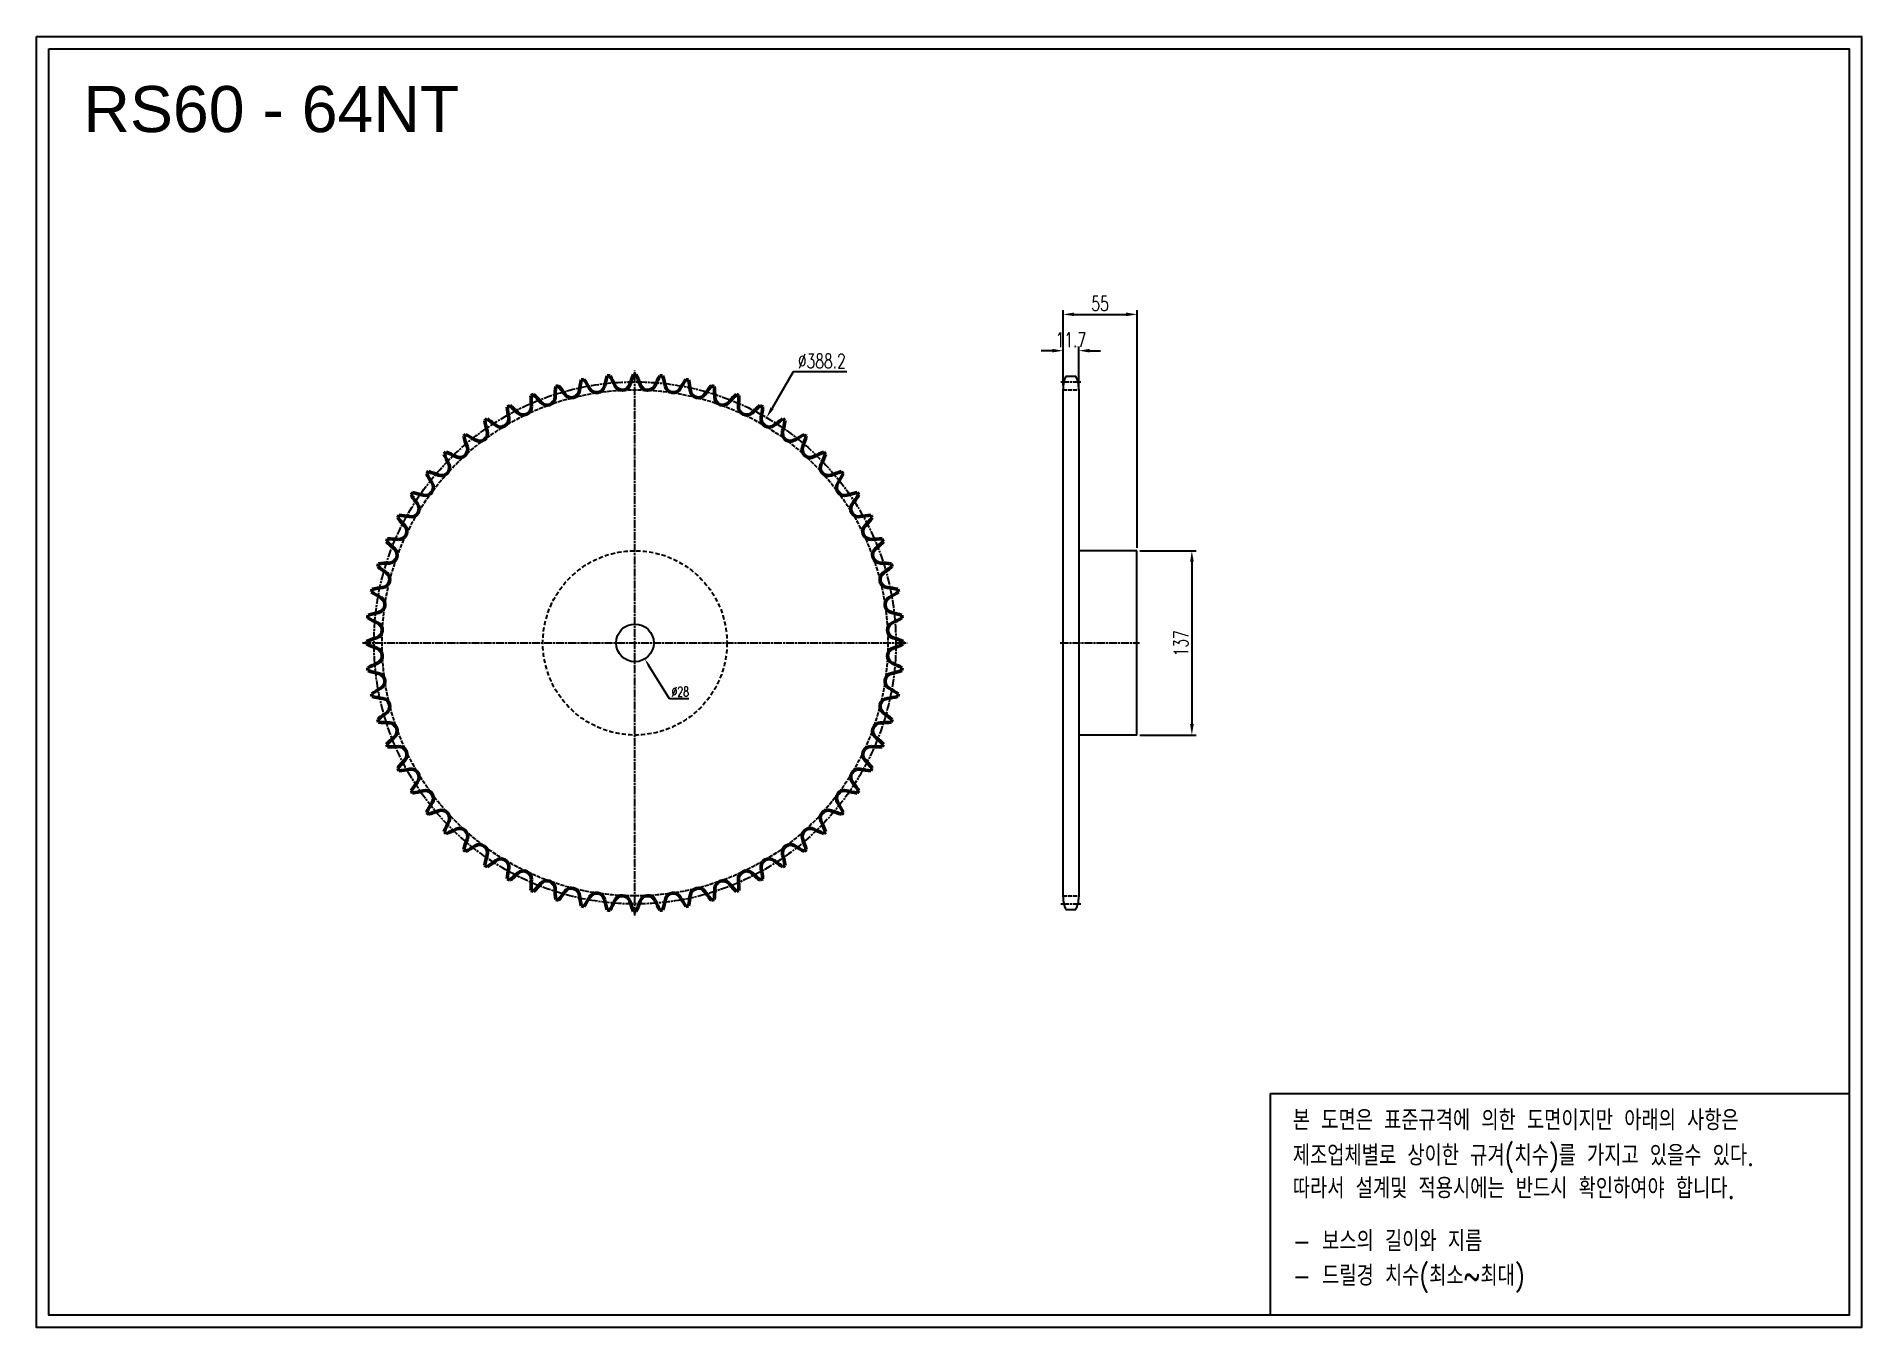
# Model space of a CAD drawing. Header units: millimetres. Extents: x 30788 to 32146, y 3715 to 4675.
import ezdxf

# ---------------------------------------------------------------- set-up
doc = ezdxf.new("R2010")
doc.units = ezdxf.units.MM
for name, pattern in [('AM_ISO02W050', [7.5, 6, -1.5]), ('AM_ISO02W050x2', [3.75, 3, -0.75]), ('AM_ISO08W050', [18, 12, -1.5, 3, -1.5]), ('AM_ISO08W050x2', [9, 6, -0.75, 1.5, -0.75]), ('HIDDEN', [9.525, 6.35, -3.175])]:
    doc.linetypes.add(name, pattern=pattern)
for name, color, linetype, lineweight in [('AM_0N', 7, 'Continuous', 50), ('AM_3N', 6, 'AM_ISO02W050', 25), ('AM_7', 4, 'AM_ISO08W050', 25), ('AM_7N', 4, 'AM_ISO08W050', 25)]:
    doc.layers.add(name, color=color, linetype=linetype, lineweight=lineweight)
doc.layers.add('HL', color=2, linetype='HIDDEN')
doc.layers.add('S-DIM', color=7, linetype='Continuous')
doc.styles.add('HAN', font='ROMANS.shx', dxfattribs={"width": 0.7, "bigfont": 'whgtxt.shx'})
doc.styles.add('HSG', font='SIMPLEX.shx', dxfattribs={"width": 0.7, "bigfont": 'HSG.shx'})
doc.styles.get("Standard").update_dxf_attribs({"font": 'arial.ttf'})
doc.dimstyles.new('APP16', dxfattribs={"dimscale": 3, "dimtxt": 2.4, "dimasz": 1.8, "dimexe": 0.7, "dimexo": 0.5, "dimgap": 0.6, "dimtad": 1, "dimtoh": 1, "dimdec": 1, "dimrnd": 0.01, "dimzin": 9, "dimdsep": 46, "dimtxsty": 'HSG', "dimcen": 0, "dimclrd": 1, "dimclre": 1, "dimclrt": 256, "dimazin": 2, "dimtp": 1, "dimtm": 1, "dimtfac": 0.5, "dimtdec": 1, "dimtofl": 0, "dimtmove": 0, "dimatfit": 3, "dimfxl": 0, "dimtvp": 1, "dimtolj": 2, "dimlwd": -1, "dimlwe": -1, "dimarcsym": 0})
doc.dimstyles.new('APP23', dxfattribs={"dimscale": 4.5, "dimtxt": 2.4, "dimasz": 1.8, "dimexe": 0.7, "dimexo": 0.5, "dimgap": 0.6, "dimtad": 1, "dimtoh": 1, "dimdec": 1, "dimrnd": 0.01, "dimzin": 9, "dimdsep": 46, "dimtxsty": 'HSG', "dimcen": 0, "dimclrd": 1, "dimclre": 1, "dimclrt": 256, "dimazin": 2, "dimtp": 1, "dimtm": 1, "dimtfac": 0.5, "dimtdec": 1, "dimtix": 1, "dimtofl": 0, "dimtmove": 0, "dimatfit": 3, "dimfxl": 0, "dimtvp": 1, "dimtolj": 2, "dimlwd": -1, "dimlwe": -1, "dimarcsym": 0})

# ---------------------------------------------------------------- blocks, each defined once
blk = doc.blocks.new('*D1')
at = {"layer": 'Defpoints', "color": 0, "transparency": 16777216}
for p in [(31331.2, 4391.6), (31135.3, 4056.4)]:
    blk.add_point(p, dxfattribs=at)
at = {"layer": 'S-DIM', "color": 1, "transparency": 16777216}
for p, q in [((31351.1, 4425.6), (31335.3, 4398.6)), ((31390.9, 4425.6), (31351.1, 4425.6))]:
    blk.add_line(p, q, dxfattribs=at)
blk.add_solid([(31334.2, 4399.3), (31336.5, 4397.9), (31331.2, 4391.6)], dxfattribs=at)
at = {"layer": 'S-DIM', "transparency": 16777216, "insert": (31372.3, 4433.7), "char_height": 10.8, "attachment_point": 5, "style": 'HSG'}
blk.add_mtext('\\A2;∅388.2', dxfattribs=at)
blk = doc.blocks.new('*D2')
at = {"layer": 'Defpoints', "color": 0, "transparency": 16777216}
for p in [(31563.5, 4441.3), (31551.8, 4412.8), (31563.5, 4412.2)]:
    blk.add_point(p, dxfattribs=at)
at = {"layer": 'S-DIM', "color": 1, "transparency": 16777216}
for p, q in [((31543.7, 4441.3), (31535.6, 4441.3)), ((31551.8, 4415.1), (31551.8, 4444.5)), ((31563.5, 4414.4), (31563.5, 4444.5)), ((31571.6, 4441.3), (31579.7, 4441.3))]:
    blk.add_line(p, q, dxfattribs=at)
for points in [[(31543.7, 4442.7), (31543.7, 4440), (31551.8, 4441.3)], [(31571.6, 4442.7), (31571.6, 4440), (31563.5, 4441.3)]]:
    blk.add_solid(points, dxfattribs=at)
at = {"layer": 'S-DIM', "transparency": 16777216, "insert": (31557.6, 4449.4), "char_height": 10.8, "attachment_point": 5, "style": 'HSG'}
blk.add_mtext('\\A2;11.7', dxfattribs=at)
blk = doc.blocks.new('*D3')
at = {"layer": 'Defpoints', "color": 0, "transparency": 16777216}
for p in [(31606.8, 4468.3), (31551.8, 4412.8), (31606.8, 4292.5)]:
    blk.add_point(p, dxfattribs=at)
at = {"layer": 'S-DIM', "color": 1, "transparency": 16777216}
for p, q in [((31551.8, 4415.1), (31551.8, 4471.5)), ((31559.9, 4468.3), (31598.7, 4468.3)), ((31606.8, 4294.8), (31606.8, 4471.5))]:
    blk.add_line(p, q, dxfattribs=at)
for points in [[(31559.9, 4469.7), (31559.9, 4467), (31551.8, 4468.3)], [(31598.7, 4469.7), (31598.7, 4467), (31606.8, 4468.3)]]:
    blk.add_solid(points, dxfattribs=at)
at = {"layer": 'S-DIM', "transparency": 16777216, "insert": (31579.3, 4476.4), "char_height": 10.8, "attachment_point": 5, "style": 'HSG'}
blk.add_mtext('\\A2;55', dxfattribs=at)
blk = doc.blocks.new('*D4')
at = {"layer": 'Defpoints', "color": 0, "transparency": 16777216}
for p in [(31606.8, 4292.5), (31606.8, 4155.5), (31647.6, 4155.5)]:
    blk.add_point(p, dxfattribs=at)
at = {"layer": 'S-DIM', "color": 1, "transparency": 16777216}
for p, q in [((31609, 4292.5), (31650.8, 4292.5)), ((31647.6, 4284.4), (31647.6, 4163.6)), ((31609, 4155.5), (31650.8, 4155.5))]:
    blk.add_line(p, q, dxfattribs=at)
for points in [[(31646.3, 4284.4), (31649, 4284.4), (31647.6, 4292.5)], [(31646.3, 4163.6), (31649, 4163.6), (31647.6, 4155.5)]]:
    blk.add_solid(points, dxfattribs=at)
at = {"layer": 'S-DIM', "transparency": 16777216, "insert": (31639.5, 4223.7), "char_height": 10.8, "attachment_point": 5, "rotation": 90, "style": 'HSG'}
blk.add_mtext('\\A2;137', dxfattribs=at)
blk = doc.blocks.new('*D5')
at = {"layer": 'Defpoints', "color": 0, "transparency": 16777216}
for p in [(31225.9, 4235.9), (31240.6, 4212.1)]:
    blk.add_point(p, dxfattribs=at)
at = {"layer": 'S-DIM', "color": 1, "transparency": 16777216}
for p, q in [((31258.9, 4182.4), (31243.4, 4207.5)), ((31273.4, 4182.4), (31258.9, 4182.4))]:
    blk.add_line(p, q, dxfattribs=at)
blk.add_solid([(31244.2, 4207.9), (31242.7, 4207), (31240.6, 4212.1)], dxfattribs=at)
at = {"layer": 'S-DIM', "transparency": 16777216, "insert": (31267, 4187.8), "char_height": 7.2, "attachment_point": 5, "style": 'HSG'}
blk.add_mtext('\\A2;∅28', dxfattribs=at)

msp = doc.modelspace()

# ---------------------------------------------------------------- linework, layer by layer
for p, q in [((31551.75, 4035.17), (31551.75, 4412.83)), ((31553.84, 4422.33), (31561.37, 4422.33)), ((31563.45, 4412.83), (31563.45, 4035.17)), ((31606.75, 4292.5), (31563.45, 4292.5)), ((31606.75, 4155.5), (31606.75, 4292.5)), ((31606.75, 4155.5), (31563.45, 4155.5)), ((31553.84, 4025.67), (31561.37, 4025.67))]:
    msp.add_line(p, q)
for points in [[(30788.06, 4674.96), (32145.8, 4674.96), (32145.8, 3714.94), (30788.06, 3714.94)], [(30797.2, 4665.81), (32136.65, 4665.81), (32136.65, 3724.08), (30797.2, 3724.08)]]:
    msp.add_lwpolyline(points, close=True)
at = {"color": 6}
msp.add_lwpolyline([(31706.09, 3889.04), (32136.65, 3889.04), (32136.65, 3724.08), (31706.09, 3724.08)], close=True, dxfattribs=at)
msp.add_circle((31233.28, 4224), 14)
for centre, start, end in [((31574.45, 4412.83), 155.25994, 180), ((31540.75, 4412.83), 0, 24.74006), ((31574.45, 4035.17), 180, 204.74006), ((31540.75, 4035.17), 335.25994, 0)]:
    msp.add_arc(centre, 22.7, start, end)
at = {"layer": 'AM_0N'}
for centre, radius, start, end in [((31268.19, 4405.05), 94.33, 174.12461, 178.98438), ((31233.28, 4224), 199.6, 106.58031, 107.16969), ((31103.67, 4355.14), 94.33, 34.76562, 39.62539), ((31285.77, 4400.76), 94.33, 168.49961, 173.35938), ((31233.28, 4224), 199.6, 100.95531, 101.54469), ((31117.15, 4367.22), 94.33, 29.14062, 34.00039), ((31204.79, 4416.08), 6.01, 209.14063, 347.73438), ((31302.84, 4394.76), 94.33, 162.87461, 167.73438), ((31233.28, 4224), 199.6, 95.33031, 95.91969), ((31131.74, 4377.91), 94.33, 23.51562, 28.37539), ((31223.75, 4417.95), 6.01, 203.51563, 342.10938), ((31319.24, 4387.12), 94.33, 157.24961, 162.10938), ((31233.28, 4224), 199.6, 89.70531, 90.29469), ((31147.32, 4387.12), 94.33, 17.89062, 22.75039), ((31242.81, 4417.95), 6.01, 197.89063, 336.48438), ((31334.82, 4377.91), 94.33, 151.62461, 156.48438), ((31233.28, 4224), 199.6, 84.08031, 84.66969), ((31163.72, 4394.76), 94.33, 12.26562, 17.12539), ((31261.77, 4416.08), 6.01, 192.26563, 330.85938), ((31349.41, 4367.22), 94.33, 145.99961, 150.85938), ((31233.28, 4224), 199.6, 78.45531, 79.04469), ((31180.79, 4400.76), 94.33, 6.64062, 11.50039), ((31362.89, 4355.14), 94.33, 140.37461, 145.23438), ((31233.28, 4224), 199.6, 72.83031, 73.41969), ((31198.37, 4405.05), 94.33, 1.01562, 5.87539), ((31233.28, 4224), 199.6, 117.83031, 118.41969), ((31232.2, 4408.38), 94.33, 185.37461, 190.23438), ((31080.57, 4327.34), 94.33, 46.01562, 50.87539), ((31150.26, 4399.54), 6.01, 226.01563, 4.60938), ((31233.28, 4224), 199.6, 112.20531, 112.79469), ((31250.27, 4407.6), 94.33, 179.74961, 184.60938), ((31091.44, 4341.81), 94.33, 40.39062, 45.25039), ((31167.86, 4406.83), 6.01, 220.39063, 358.98438), ((31186.1, 4412.36), 6.01, 214.76563, 353.35938), ((31280.46, 4412.36), 6.01, 186.64063, 325.23438), ((31298.7, 4406.83), 6.01, 181.01563, 319.60937), ((31375.12, 4341.81), 94.33, 134.74961, 139.60938), ((31233.28, 4224), 199.6, 67.20531, 67.79469), ((31316.3, 4399.54), 6.01, 175.39063, 313.98438), ((31216.28, 4407.6), 94.33, 355.39062, 0.25039), ((31385.99, 4327.34), 94.33, 129.12461, 133.98438), ((31233.28, 4224), 199.6, 61.58031, 62.16969), ((31234.36, 4408.38), 94.33, 349.76562, 354.62539), ((31233.28, 4224), 199.6, 123.45531, 124.04469), ((31214.13, 4407.39), 94.33, 190.99961, 195.85938), ((31071.18, 4311.87), 94.33, 51.64062, 56.50039), ((31133.45, 4390.55), 6.01, 231.64063, 10.23438), ((31333.11, 4390.55), 6.01, 169.76563, 308.35938), ((31395.38, 4311.87), 94.33, 123.49961, 128.35938), ((31252.43, 4407.39), 94.33, 344.14062, 349.00039), ((31233.28, 4224), 199.6, 55.95531, 56.54469), ((31233.28, 4224), 199.6, 129.08031, 129.66969), ((31196.25, 4404.63), 94.33, 196.62461, 201.48438), ((31063.35, 4295.56), 94.33, 57.26562, 62.12539), ((31117.61, 4379.97), 6.01, 237.26563, 15.85938), ((31348.95, 4379.97), 6.01, 164.14063, 302.73438), ((31403.21, 4295.56), 94.33, 117.87461, 122.73438), ((31270.31, 4404.63), 94.33, 338.51562, 343.37539), ((31233.28, 4224), 199.6, 50.33031, 50.91969), ((31233.28, 4224), 199.6, 134.70531, 135.29469), ((31178.72, 4400.13), 94.33, 202.24961, 207.10938), ((31057.15, 4278.56), 94.33, 62.89062, 67.75039), ((31102.88, 4367.88), 6.01, 242.89063, 21.48438), ((31363.68, 4367.88), 6.01, 158.51563, 297.10938), ((31409.41, 4278.56), 94.33, 112.24961, 117.10938), ((31287.84, 4400.13), 94.33, 332.89062, 337.75039), ((31233.28, 4224), 199.6, 44.70531, 45.29469), ((31233.28, 4224), 199.6, 140.33031, 140.91969), ((31161.72, 4393.93), 94.33, 207.87461, 212.73438), ((31052.65, 4261.03), 94.33, 68.51562, 73.37539), ((31089.4, 4354.4), 6.01, 248.51563, 27.10938), ((31377.16, 4354.4), 6.01, 152.89063, 291.48438), ((31413.91, 4261.03), 94.33, 106.62461, 111.48438), ((31304.84, 4393.93), 94.33, 327.26562, 332.12539), ((31233.28, 4224), 199.6, 39.08031, 39.66969), ((31233.28, 4224), 199.6, 145.95531, 146.54469), ((31145.41, 4386.1), 94.33, 213.49961, 218.35938), ((31049.89, 4243.15), 94.33, 74.14062, 79.00039), ((31077.31, 4339.67), 6.01, 254.14063, 32.73438), ((31389.25, 4339.67), 6.01, 147.26563, 285.85938), ((31416.67, 4243.15), 94.33, 100.99961, 105.85938), ((31321.15, 4386.1), 94.33, 321.64062, 326.50039), ((31233.28, 4224), 199.6, 33.45531, 34.04469), ((31233.28, 4224), 199.6, 151.58031, 152.16969), ((31048.9, 4225.08), 94.33, 79.76562, 84.62539), ((31066.73, 4323.83), 6.01, 259.76563, 38.35938), ((31399.83, 4323.83), 6.01, 141.64063, 280.23438), ((31417.66, 4225.08), 94.33, 95.37461, 100.23438), ((31233.28, 4224), 199.6, 27.83031, 28.41969), ((31129.94, 4376.71), 94.33, 219.12461, 223.98438), ((31057.74, 4307.02), 6.01, 265.39063, 43.98437), ((31408.82, 4307.02), 6.01, 136.01563, 274.60938), ((31336.62, 4376.71), 94.33, 316.01562, 320.87539), ((31233.28, 4224), 199.6, 157.20531, 157.79469), ((31115.47, 4365.84), 94.33, 224.74961, 229.60938), ((31049.68, 4207.01), 94.33, 85.39062, 90.25039), ((31050.45, 4289.42), 6.01, 271.01563, 49.60937), ((31416.88, 4207.01), 94.33, 89.74961, 94.60938), ((31416.11, 4289.42), 6.01, 130.39063, 268.98437), ((31351.09, 4365.84), 94.33, 310.39062, 315.25039), ((31233.28, 4224), 199.6, 22.20531, 22.79469), ((31233.28, 4224), 199.6, 162.83031, 163.41969), ((31102.14, 4353.61), 94.33, 230.37461, 235.23438), ((31052.23, 4189.09), 94.33, 91.01562, 95.87539), ((31414.33, 4189.09), 94.33, 84.12461, 88.98438), ((31364.42, 4353.61), 94.33, 304.76562, 309.62539), ((31233.28, 4224), 199.6, 16.58031, 17.16969), ((31233.28, 4224), 199.6, 168.45531, 169.04469), ((31056.52, 4171.51), 94.33, 96.64062, 101.50039), ((31044.92, 4271.18), 6.01, 276.64063, 55.23438), ((31421.64, 4271.18), 6.01, 124.76563, 263.35938), ((31410.04, 4171.51), 94.33, 78.49961, 83.35938), ((31233.28, 4224), 199.6, 10.95531, 11.54469), ((31090.06, 4340.13), 94.33, 235.99961, 240.85938), ((31041.2, 4252.49), 6.01, 282.26563, 60.85938), ((31425.36, 4252.49), 6.01, 119.14063, 257.73438), ((31376.49, 4340.13), 94.33, 299.14062, 304.00039), ((31233.28, 4224), 199.6, 174.08031, 174.66969), ((31079.37, 4325.54), 94.33, 241.62461, 246.48438), ((31062.52, 4154.44), 94.33, 102.26562, 107.12539), ((31039.33, 4233.53), 6.01, 287.89063, 66.48438), ((31427.22, 4233.53), 6.01, 113.51563, 252.10938), ((31404.04, 4154.44), 94.33, 72.87461, 77.73438), ((31387.19, 4325.54), 94.33, 293.51562, 298.37539), ((31233.28, 4224), 199.6, 5.33031, 5.91969), ((31070.16, 4138.04), 94.33, 107.89062, 112.75039), ((31233.28, 4224), 199.6, 179.70531, 180.29469), ((31070.16, 4309.96), 94.33, 247.24961, 252.10938), ((31396.4, 4138.04), 94.33, 67.24961, 72.10938), ((31396.4, 4309.96), 94.33, 287.89062, 292.75039), ((31233.28, 4224), 199.6, 359.70531, 0.29469), ((31039.33, 4214.47), 6.01, 293.51563, 72.10938), ((31427.22, 4214.47), 6.01, 107.89063, 246.48438), ((31079.37, 4122.46), 94.33, 113.51562, 118.37539), ((31233.28, 4224), 199.6, 185.33031, 185.91969), ((31062.52, 4293.56), 94.33, 252.87461, 257.73438), ((31041.2, 4195.51), 6.01, 299.14063, 77.73438), ((31425.36, 4195.51), 6.01, 102.26563, 240.85938), ((31404.04, 4293.56), 94.33, 282.26562, 287.12539), ((31387.19, 4122.46), 94.33, 61.62461, 66.48438), ((31233.28, 4224), 199.6, 354.08031, 354.66969), ((31090.06, 4107.87), 94.33, 119.14062, 124.00039), ((31233.28, 4224), 199.6, 190.95531, 191.54469), ((31056.52, 4276.49), 94.33, 258.49961, 263.35938), ((31044.92, 4176.82), 6.01, 304.76563, 83.35938), ((31421.64, 4176.82), 6.01, 96.64063, 235.23438), ((31410.04, 4276.49), 94.33, 276.64062, 281.50039), ((31376.49, 4107.87), 94.33, 55.99961, 60.85938), ((31233.28, 4224), 199.6, 348.45531, 349.04469), ((31102.14, 4094.39), 94.33, 124.76562, 129.62539), ((31364.42, 4094.39), 94.33, 50.37461, 55.23437), ((31233.28, 4224), 199.6, 196.58031, 197.16969), ((31052.23, 4258.91), 94.33, 264.12461, 268.98438), ((31050.45, 4158.58), 6.01, 310.39063, 88.98438), ((31416.11, 4158.58), 6.01, 91.01563, 229.60937), ((31414.33, 4258.91), 94.33, 271.01562, 275.87539), ((31233.28, 4224), 199.6, 342.83031, 343.41969), ((31115.47, 4082.16), 94.33, 130.39062, 135.25039), ((31233.28, 4224), 199.6, 202.20531, 202.79469), ((31049.68, 4240.99), 94.33, 269.74961, 274.60937), ((31057.74, 4140.98), 6.01, 316.01563, 94.60938), ((31408.82, 4140.98), 6.01, 85.39063, 223.98438), ((31416.88, 4240.99), 94.33, 265.39062, 270.25039), ((31351.09, 4082.16), 94.33, 44.74961, 49.60937), ((31233.28, 4224), 199.6, 337.20531, 337.79469), ((31129.94, 4071.29), 94.33, 136.01562, 140.87539), ((31233.28, 4224), 199.6, 207.83031, 208.41969), ((31048.9, 4222.92), 94.33, 275.37461, 280.23438), ((31066.73, 4124.17), 6.01, 321.64063, 100.23438), ((31399.83, 4124.17), 6.01, 79.76563, 218.35938), ((31417.66, 4222.92), 94.33, 259.76562, 264.62539), ((31336.62, 4071.29), 94.33, 39.12461, 43.98437), ((31233.28, 4224), 199.6, 331.58031, 332.16969), ((31145.41, 4061.9), 94.33, 141.64062, 146.50039), ((31233.28, 4224), 199.6, 213.45531, 214.04469), ((31049.89, 4204.85), 94.33, 280.99961, 285.85938), ((31077.31, 4108.33), 6.01, 327.26563, 105.85938), ((31389.25, 4108.33), 6.01, 74.14063, 212.73438), ((31416.67, 4204.85), 94.33, 254.14062, 259.00039), ((31321.15, 4061.9), 94.33, 33.49961, 38.35938), ((31233.28, 4224), 199.6, 325.95531, 326.54469), ((31161.72, 4054.07), 94.33, 147.26562, 152.12539), ((31304.84, 4054.07), 94.33, 27.87461, 32.73437), ((31233.28, 4224), 199.6, 219.08031, 219.66969), ((31052.65, 4186.97), 94.33, 286.62461, 291.48438), ((31089.4, 4093.6), 6.01, 332.89063, 111.48438), ((31178.72, 4047.87), 94.33, 152.89062, 157.75039), ((31377.16, 4093.6), 6.01, 68.51563, 207.10938), ((31287.84, 4047.87), 94.33, 22.24961, 27.10937), ((31413.91, 4186.97), 94.33, 248.51562, 253.37539), ((31233.28, 4224), 199.6, 320.33031, 320.91969), ((31233.28, 4224), 199.6, 224.70531, 225.29469), ((31057.15, 4169.44), 94.33, 292.24961, 297.10938), ((31102.88, 4080.12), 6.01, 338.51563, 117.10938), ((31196.25, 4043.37), 94.33, 158.51562, 163.37539), ((31117.61, 4068.03), 6.01, 344.14063, 122.73438), ((31348.95, 4068.03), 6.01, 57.26563, 195.85938), ((31363.68, 4080.12), 6.01, 62.89063, 201.48438), ((31270.31, 4043.37), 94.33, 16.62461, 21.48438), ((31409.41, 4169.44), 94.33, 242.89062, 247.75039), ((31233.28, 4224), 199.6, 314.70531, 315.29469), ((31233.28, 4224), 199.6, 230.33031, 230.91969), ((31063.35, 4152.44), 94.33, 297.87461, 302.73438), ((31214.13, 4040.61), 94.33, 164.14062, 169.00039), ((31071.18, 4136.13), 94.33, 303.49961, 308.35938), ((31133.45, 4057.45), 6.01, 349.76563, 128.35938), ((31333.11, 4057.45), 6.01, 51.64063, 190.23438), ((31395.38, 4136.13), 94.33, 231.64062, 236.50039), ((31252.43, 4040.61), 94.33, 10.99961, 15.85937), ((31403.21, 4152.44), 94.33, 237.26562, 242.12539), ((31233.28, 4224), 199.6, 309.08031, 309.66969), ((31233.28, 4224), 199.6, 235.95531, 236.54469), ((31232.2, 4039.62), 94.33, 169.76562, 174.62539), ((31233.28, 4224), 199.6, 241.58031, 242.16969), ((31080.57, 4120.66), 94.33, 309.12461, 313.98438), ((31150.26, 4048.46), 6.01, 355.39063, 133.98438), ((31250.27, 4040.4), 94.33, 175.39062, 180.25039), ((31167.86, 4041.17), 6.01, 1.01563, 139.60938), ((31298.7, 4041.17), 6.01, 40.39063, 178.98438), ((31316.3, 4048.46), 6.01, 46.01563, 184.60938), ((31216.28, 4040.4), 94.33, 359.74961, 4.60938), ((31385.99, 4120.66), 94.33, 226.01562, 230.87539), ((31233.28, 4224), 199.6, 297.83031, 298.41969), ((31234.36, 4039.62), 94.33, 5.37461, 10.23438), ((31233.28, 4224), 199.6, 303.45531, 304.04469), ((31233.28, 4224), 199.6, 247.20531, 247.79469), ((31091.44, 4106.19), 94.33, 314.74961, 319.60938), ((31268.19, 4042.95), 94.33, 181.01562, 185.87539), ((31233.28, 4224), 199.6, 252.83031, 253.41969), ((31103.67, 4092.86), 94.33, 320.37461, 325.23438), ((31186.1, 4035.64), 6.01, 6.64063, 145.23437), ((31285.77, 4047.24), 94.33, 186.64062, 191.50039), ((31117.15, 4080.78), 94.33, 325.99961, 330.85938), ((31204.79, 4031.92), 6.01, 12.26563, 150.85937), ((31302.84, 4053.24), 94.33, 192.26562, 197.12539), ((31223.75, 4030.05), 6.01, 17.89063, 156.48438), ((31242.81, 4030.05), 6.01, 23.51563, 162.10938), ((31163.72, 4053.24), 94.33, 342.87461, 347.73438), ((31261.77, 4031.92), 6.01, 29.14063, 167.73438), ((31349.41, 4080.78), 94.33, 209.14062, 214.00039), ((31180.79, 4047.24), 94.33, 348.49961, 353.35938), ((31280.46, 4035.64), 6.01, 34.76563, 173.35938), ((31362.89, 4092.86), 94.33, 214.76562, 219.62539), ((31233.28, 4224), 199.6, 286.58031, 287.16969), ((31198.37, 4042.95), 94.33, 354.12461, 358.98438), ((31375.12, 4106.19), 94.33, 220.39062, 225.25039), ((31233.28, 4224), 199.6, 292.20531, 292.79469), ((31233.28, 4224), 199.6, 258.45531, 259.04469), ((31233.28, 4224), 199.6, 264.08031, 264.66969), ((31131.74, 4070.09), 94.33, 331.62461, 336.48438), ((31319.24, 4060.88), 94.33, 197.89062, 202.75039), ((31233.28, 4224), 199.6, 269.70531, 270.29469), ((31147.32, 4060.88), 94.33, 337.24961, 342.10938), ((31334.82, 4070.09), 94.33, 203.51562, 208.37539), ((31233.28, 4224), 199.6, 275.33031, 275.91969), ((31233.28, 4224), 199.6, 280.95531, 281.54469)]:
    msp.add_arc(centre, radius, start, end, dxfattribs=at)
at = {"layer": 'AM_3N', "linetype": 'AM_ISO02W050x2'}
for p, q in [((31551.75, 4412.16), (31563.45, 4412.16)), ((31551.75, 4035.84), (31563.45, 4035.84))]:
    msp.add_line(p, q, dxfattribs=at)
msp.add_circle((31233.28, 4224), 188.16, dxfattribs=at)
at = {"layer": 'AM_7', "linetype": 'AM_ISO08W050x2'}
msp.add_circle((31233.28, 4224), 194.12, dxfattribs=at)
at = {"layer": 'AM_7N', "linetype": 'AM_ISO08W050x2'}
for p, q in [((31233.28, 4021.4), (31233.28, 4426.6)), ((31550.19, 4418.12), (31565.02, 4418.12)), ((31030.68, 4224), (31435.88, 4224)), ((31549.75, 4224), (31608.75, 4224)), ((31550.19, 4029.88), (31565.02, 4029.88))]:
    msp.add_line(p, q, dxfattribs=at)
at = {"layer": 'HL', "ltscale": 0.5}
msp.add_circle((31233.28, 4224), 68.5, dxfattribs=at)

# ---------------------------------------------------------------- texts
msp.add_text('RS60 - 64NT', height=34.2863).set_placement((30823.02, 4603.87))
at = {"color": 6, "style": 'HAN', "width": 0.8}
for s, p in [('본 도면은 표준규격에 의한 도면이지만 아래의 사항은', (31722.73, 3861.54)), ('제조업체별로 상이한 규겨(치수)를 가지고 있을수 있다.', (31722.73, 3835.31)), ('따라서 설계및 적용시에는 반드시 확인하여야 합니다.', (31722.73, 3810.94)), ('- 보스의 길이와 지름', (31722.73, 3771.68)), ('- 드릴경 치수(최소~최대)', (31722.73, 3745.9))]:
    msp.add_text(s, height=15.1389, dxfattribs=at).set_placement(p)

# ---------------------------------------------------------------- dimensions: what is measured, and where the dimension line sits
at = {"layer": 'S-DIM'}
dim = msp.add_linear_dim(base=(31606.75, 4468.32), p1=(31551.75, 4412.83), p2=(31606.75, 4292.5), dimstyle='APP23', dxfattribs=at)
dim.commit()
dim.dimension.update_dxf_attribs({"geometry": '*D3', "text_midpoint": (31579.25, 4476.42)})
dim = msp.add_linear_dim(base=(31563.45, 4441.32), p1=(31551.75, 4412.83), p2=(31563.45, 4412.16), dimstyle='APP23', dxfattribs=at)
dim.commit()
dim.dimension.update_dxf_attribs({"geometry": '*D2', "text_midpoint": (31557.6, 4441.32), "dimtype": 128})
for p1, p2, dimstyle, picture, middle in [((31135.32, 4056.41), (31331.24, 4391.59), 'APP23', '*D1', (31372.33, 4425.56)), ((31225.94, 4235.92), (31240.62, 4212.08), 'APP16', '*D5', (31267.01, 4182.43))]:
    dim = msp.add_diameter_dim_2p(p1=p1, p2=p2, dimstyle=dimstyle, dxfattribs=at)
    dim.commit()
    dim.dimension.update_dxf_attribs({"geometry": picture, "text_midpoint": middle, "dimtype": 131})
dim = msp.add_linear_dim(base=(31647.63, 4155.5), p1=(31606.75, 4292.5), p2=(31606.75, 4155.5), angle=90, dimstyle='APP23', dxfattribs=at)
dim.commit()
dim.dimension.update_dxf_attribs({"geometry": '*D4', "text_midpoint": (31647.63, 4223.7), "dimtype": 128})

doc.saveas('drawing.dxf')
